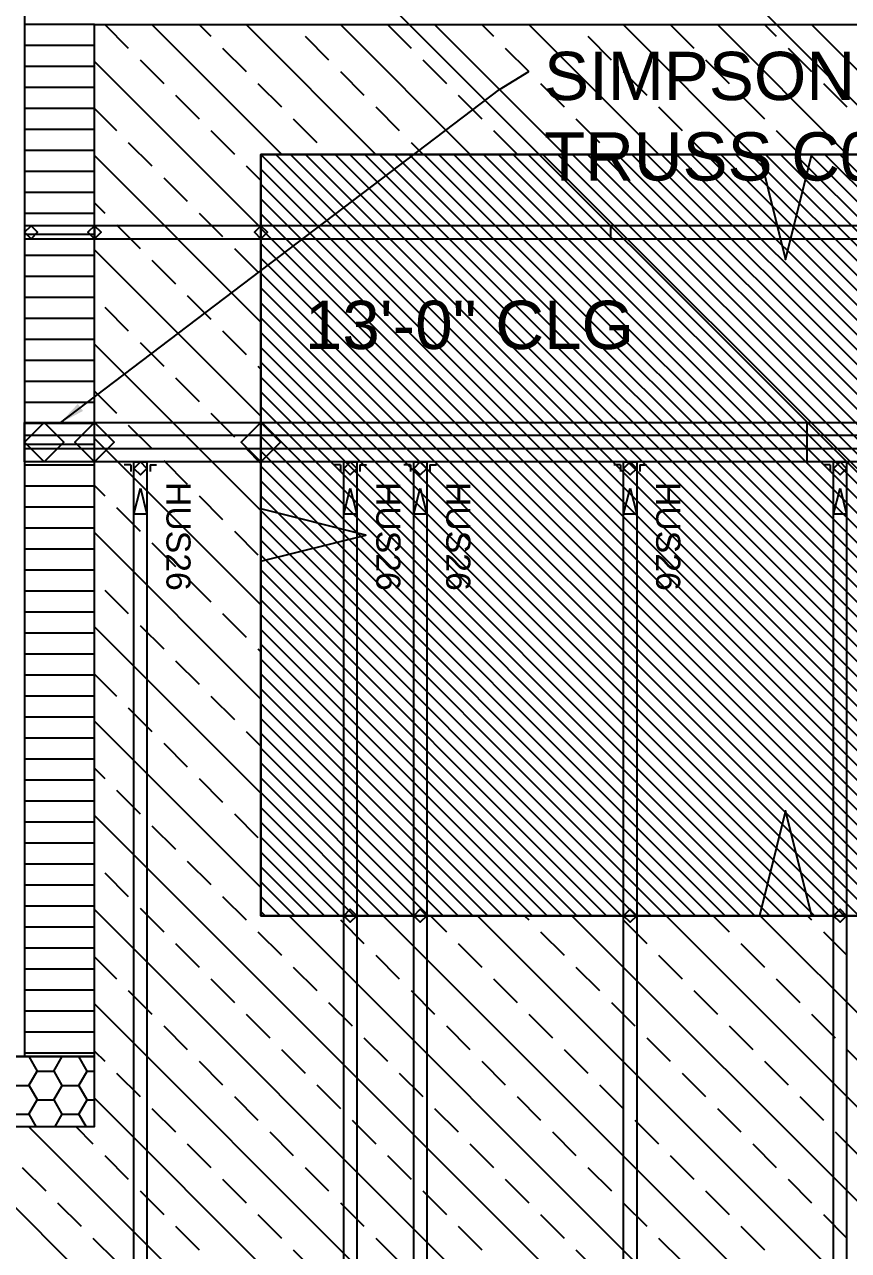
# Model space of a CAD drawing. Header units: inches. Extents: x -25328 to 8149, y -5530 to 4336.
# Drawn here: x 1562.1 to 1656.3, y 3042.9 to 3183.1 of the extents above; entities that cross this region are included whole.
import ezdxf

# ---------------------------------------------------------------- set-up
doc = ezdxf.new("R2010")
doc.units = ezdxf.units.IN
doc.header["$LTSCALE"] = 16
doc.header["$MEASUREMENT"] = 0
doc.layers.get('0').update_dxf_attribs({"linetype": 'CONTINUOUS'})
for name, color, linetype in [('1st_Floor_Labels_Connector', 7, 'CONTINUOUS'), ('1st_Floor_Objects_Connectors', 7, 'CONTINUOUS'), ('1st_Floor_Objects_Non-Associativ', 7, 'CONTINUOUS'), ('1st_Floor_Objects_Planes', 7, 'CONTINUOUS'), ('1st_Floor_Objects_Roof_Framing', 40, 'CONTINUOUS'), ('1st_Floor_Objects_Roof_Truss', 40, 'CONTINUOUS'), ('1st_Floor_Objects_Walls', 7, 'CONTINUOUS'), ('DIM', 5, 'CONTINUOUS')]:
    doc.layers.add(name, color=color, linetype=linetype)
doc.styles.add('ARIAL', font='arial.ttf', dxfattribs={"height": 13.333333})
doc.styles.add('PAYTAS RM', font='romans.shx', dxfattribs={"width": 0.7, "height": 4.5})
doc.dimstyles.new('DIM- PAYTAS', dxfattribs={"dimscale": 48, "dimtxt": 0.1, "dimasz": 0.0625, "dimexe": 0.125, "dimexo": 0.125, "dimgap": 0.125, "dimtad": 1, "dimdec": 1, "dimzin": 3, "dimdsep": 46, "dimlunit": 4, "dimtxsty": 'PAYTAS RM', "dimblk": 'ARCHTICK', "dimcen": 0.09, "dimdle": 0.125, "dimclrd": 5, "dimclre": 5, "dimclrt": 11, "dimadec": 0, "dimazin": 0, "dimtfac": 1, "dimtdec": 1, "dimtofl": 0, "dimtmove": 2, "dimatfit": 3, "dimfxl": 0, "dimfrac": 2, "dimtolj": 1, "dimtzin": 3, "dimarcsym": 0})

# ---------------------------------------------------------------- blocks, each defined once
blk = doc.blocks.new('_ArchTick')
at = {"color": 0, "linetype": 'ByBlock', "const_width": 0.15}
blk.add_lwpolyline([(-0.5, -0.5), (0.5, 0.5)], dxfattribs=at)

msp = doc.modelspace()

# ---------------------------------------------------------------- linework, layer by layer
at = {"layer": '1st_Floor_Objects_Connectors', "color": 7}
for p, q in [((1574.19627848, 3132.72597247), (1573.44630137, 3132.72597247)), ((1574.19627848, 3132.72597247), (1574.19627848, 3131.97597247)), ((1576.41627208, 3132.72597247), (1576.41627208, 3131.97597247)), ((1576.41627208, 3132.72597247), (1577.16627208, 3132.72597247)), ((1598.19623271, 3132.72597247), (1597.44623271, 3132.72597247)), ((1598.19623271, 3132.72597247), (1598.19623271, 3131.97597247)), ((1600.41624919, 3132.72597247), (1600.41624919, 3131.97597247)), ((1600.41624919, 3132.72597247), (1601.16624919, 3132.72597247)), ((1606.19627086, 3132.72597247), (1605.44627086, 3132.72597247)), ((1606.19627086, 3132.72597247), (1606.19627086, 3131.97597247)), ((1608.41628733, 3132.72597247), (1608.41628733, 3131.97597247)), ((1608.41628733, 3132.72597247), (1609.16628733, 3132.72597247)), ((1630.19627086, 3132.72597247), (1629.44627086, 3132.72597247)), ((1630.19627086, 3132.72597247), (1630.19627086, 3131.97597247)), ((1632.41628733, 3132.72597247), (1632.41628733, 3131.97597247)), ((1632.41628733, 3132.72597247), (1633.16628733, 3132.72597247)), ((1654.19627086, 3132.72597247), (1653.44627086, 3132.72597247)), ((1654.19627086, 3132.72597247), (1654.19627086, 3131.97597247))]:
    msp.add_line(p, q, dxfattribs=at)
at = {"layer": '1st_Floor_Objects_Non-Associativ', "color": 7}
for p, q in [((1571.23360911, 3183.08620196), (1573.92768565, 3180.39207965)), ((1576.62263194, 3183.08546954), (1591.47106639, 3168.23698931)), ((1582.01053325, 3183.08546954), (1583.35688487, 3181.73909503)), ((1587.39882365, 3183.08546954), (1602.24732676, 3168.23698931)), ((1592.78612986, 3183.08620196), (1592.78679362, 3183.08556109)), ((1598.17510691, 3183.08556109), (1613.02367869, 3168.23698931)), ((1603.56234446, 3183.08611041), (1606.256421, 3180.39198809)), ((1608.95127574, 3183.08565264), (1623.79993907, 3168.23698931)), ((1614.33915416, 3183.08565264), (1615.68573466, 3181.73909503)), ((1619.72758189, 3183.0857442), (1634.57633677, 3168.23698931)), ((1625.11497966, 3183.08611041), (1625.11532298, 3183.0857442)), ((1630.50375071, 3183.08583575), (1645.35255137, 3168.23698931)), ((1635.8913087, 3183.08620196), (1638.58538523, 3180.39207965)), ((1641.28005687, 3183.08583575), (1656.12892619, 3168.23698931)), ((1646.66782084, 3183.0859273), (1648.01463023, 3181.73909503)), ((1652.05622569, 3183.0859273), (1666.90520945, 3168.23698931)), ((1594.13316813, 3181.73918658), (1596.82724467, 3179.04506426)), ((1626.46201793, 3181.73909503), (1629.15609446, 3179.04497271)), ((1584.70392314, 3180.39207965), (1587.39799968, 3177.69795733)), ((1617.03277293, 3180.39207965), (1619.72684947, 3177.69795733)), ((1649.3616685, 3180.39207965), (1652.05574504, 3177.69795733)), ((1570.05775157, 3178.8739522), (1589.0860261, 3159.84563189)), ((1575.27472392, 3179.04506426), (1577.96880046, 3176.35094195)), ((1598.17428294, 3177.69804888), (1600.86835948, 3175.00392657)), ((1607.60345927, 3179.04497271), (1610.29753581, 3176.3508504)), ((1630.50313273, 3177.69795733), (1633.19720927, 3175.00383502)), ((1639.9324235, 3179.04506426), (1642.62650004, 3176.35094195)), ((1588.74503794, 3176.35094195), (1591.43911448, 3173.65681964)), ((1621.07388774, 3176.35094195), (1623.76796428, 3173.65681964)), ((1653.40278331, 3176.35094195), (1656.09685984, 3173.65681964)), ((1579.31583873, 3175.00392657), (1582.00991526, 3172.30980425)), ((1611.64457408, 3175.00383502), (1614.33865062, 3172.3097127)), ((1643.97353831, 3175.00392657), (1646.66761485, 3172.30980425)), ((1570.05775157, 3173.48570757), (1572.58069316, 3170.96269732)), ((1602.21539775, 3173.65691119), (1604.90947429, 3170.96278887)), ((1634.54424754, 3173.65681964), (1637.23832408, 3170.96269732)), ((1592.78615275, 3172.30980425), (1595.48022929, 3169.61568194)), ((1625.11500254, 3172.30980425), (1627.80907908, 3169.61568194)), ((1583.35695353, 3170.96278887), (1586.05103007, 3168.26866656)), ((1615.68568888, 3170.96269732), (1618.37976542, 3168.26857501)), ((1648.01465312, 3170.96278887), (1650.70872966, 3168.26866656)), ((1573.92773143, 3169.61568194), (1576.62180796, 3166.92155963)), ((1606.25651255, 3169.61577349), (1607.63527385, 3168.23698931)), ((1638.58536235, 3169.61568194), (1639.96403209, 3168.23698931)), ((1570.05775157, 3168.0977376), (1589.0860261, 3149.06941729)), ((1589.08540812, 3168.23698931), (1589.0860261, 3168.23634844)), ((1589.0860261, 3168.23634844), (1676.12802592, 3081.19432574)), ((1590.78242961, 3168.23698931), (1677.82504741, 3081.19432574)), ((1592.47947398, 3168.23698931), (1679.52209178, 3081.19432574)), ((1594.17649546, 3168.23698931), (1681.21911326, 3081.19432574)), ((1595.87363139, 3168.23698931), (1682.91624919, 3081.19432574)), ((1596.82726756, 3168.26866656), (1596.85894481, 3168.23698931)), ((1597.57065287, 3168.23698931), (1684.61327067, 3081.19432574)), ((1599.26769725, 3168.23698931), (1686.31031504, 3081.19432574)), ((1600.96471873, 3168.23698931), (1688.00733653, 3081.19432574)), ((1602.6617631, 3168.23698931), (1689.7043809, 3081.19432574)), ((1604.35878459, 3168.23698931), (1691.40140239, 3081.19432574)), ((1606.05582896, 3168.23698931), (1693.09844676, 3081.19432574)), ((1607.75287333, 3168.23698931), (1694.79549113, 3081.19432574)), ((1609.44989482, 3168.23698931), (1696.49251262, 3081.19432574)), ((1611.14700785, 3168.23698931), (1698.18962565, 3081.19432574)), ((1612.84405223, 3168.23698931), (1699.88667002, 3081.19432574)), ((1614.54107371, 3168.23698931), (1701.58369151, 3081.19432574)), ((1616.23811808, 3168.23698931), (1703.28073588, 3081.19432574)), ((1617.93513957, 3168.23698931), (1704.97775737, 3081.19432574)), ((1619.63218394, 3168.23698931), (1706.67480174, 3081.19432574)), ((1621.32920543, 3168.23698931), (1708.37182322, 3081.19432574)), ((1623.02634135, 3168.23698931), (1709.08964244, 3082.17366534)), ((1624.72336284, 3168.23698931), (1709.08964244, 3083.87068682)), ((1626.42040721, 3168.23698931), (1709.08964244, 3085.56770831)), ((1628.11742869, 3168.23698931), (1709.08964244, 3087.26472979)), ((1629.15611735, 3168.26866656), (1629.1877946, 3168.23698931)), ((1629.81447306, 3168.23698931), (1709.08964244, 3088.96175128)), ((1631.51149455, 3168.23698931), (1709.08964244, 3090.65877276)), ((1633.20853892, 3168.23698931), (1709.08964244, 3092.3558858)), ((1634.90556041, 3168.23698931), (1709.08964244, 3094.05290728)), ((1636.60269633, 3168.23698931), (1709.08964244, 3095.75002032)), ((1638.29969493, 3168.23698931), (1709.08964244, 3097.4470418)), ((1639.99676219, 3168.23698931), (1709.08964244, 3099.14406329)), ((1641.69378367, 3168.23698931), (1709.08964244, 3100.84108477)), ((1643.39080516, 3168.23698931), (1709.08964244, 3102.53810626)), ((1645.08782664, 3168.23698931), (1709.08964244, 3104.23512774)), ((1646.7848939, 3168.23698931), (1709.08964244, 3105.93224078)), ((1648.48191539, 3168.23698931), (1709.08964244, 3107.62926226)), ((1650.17902842, 3168.23698931), (1709.08964244, 3109.3263753)), ((1651.87604991, 3168.23698931), (1709.08964244, 3111.02339678)), ((1653.57311717, 3168.23698931), (1709.08964244, 3112.72041827)), ((1655.27013865, 3168.23698931), (1709.08964244, 3114.41743975)), ((1587.39806834, 3166.92165118), (1589.0860261, 3165.23369341)), ((1589.0860261, 3166.53932696), (1674.43098155, 3081.19432574)), ((1577.96884623, 3165.57454424), (1580.66292277, 3162.88042193)), ((1589.0860261, 3164.84230548), (1672.73396006, 3081.19432574)), ((1570.05775157, 3162.70940142), (1571.23376933, 3161.53340655)), ((1589.0860261, 3163.14528399), (1671.03691569, 3081.19432574)), ((1582.00996104, 3161.53340655), (1584.70403758, 3158.83928424)), ((1589.0860261, 3161.44826251), (1669.3399171, 3081.19432574)), ((1572.5808076, 3160.18639117), (1575.27488414, 3157.49226885)), ((1589.0860261, 3159.75105792), (1667.64275828, 3081.19432574)), ((1589.0860261, 3158.05403643), (1665.9457368, 3081.19432574)), ((1570.05775157, 3157.3213399), (1589.0860261, 3138.29311114)), ((1586.05107585, 3157.49226885), (1588.74515239, 3154.79814654)), ((1576.62192241, 3156.14525347), (1579.31599894, 3153.45113116)), ((1589.0860261, 3156.35701495), (1664.24869242, 3081.19432574)), ((1589.0860261, 3154.65999346), (1662.55167094, 3081.19432574)), ((1589.0860261, 3152.96297198), (1660.85462657, 3081.19432574)), ((1580.66303721, 3152.10411578), (1583.35711375, 3149.40999346)), ((1589.0860261, 3151.26595049), (1659.15760508, 3081.19432574)), ((1571.23374644, 3150.75700884), (1573.92782298, 3148.06288653)), ((1589.0860261, 3149.56892901), (1657.4605836, 3081.19432574)), ((1584.70415202, 3148.06297808), (1587.39822856, 3145.36885577)), ((1589.0860261, 3147.87190753), (1655.76356211, 3081.19432574)), ((1570.05775157, 3146.5451253), (1589.0860261, 3127.51680499)), ((1575.27486125, 3146.71587115), (1577.96893779, 3144.02174883)), ((1589.0860261, 3146.17470294), (1654.0664033, 3081.19432574)), ((1588.74526683, 3144.02184039), (1589.0860261, 3143.68108111)), ((1589.0860261, 3144.47768145), (1652.36938182, 3081.19432574)), ((1579.31597606, 3142.67473345), (1582.01005259, 3139.98061114)), ((1589.0860261, 3142.78065997), (1650.67236033, 3081.19432574)), ((1570.05775157, 3141.15688067), (1572.58092204, 3138.63368731)), ((1589.0860261, 3141.08363848), (1648.97533885, 3081.19432574)), ((1583.35709086, 3138.63359576), (1586.0511674, 3135.93947344)), ((1589.0860261, 3139.386617), (1647.27827159, 3081.19432574)), ((1573.92796031, 3137.28667193), (1576.62203685, 3134.59254962)), ((1589.0860261, 3137.68959551), (1645.5812501, 3081.19432574)), ((1570.05775157, 3135.76872759), (1589.0860261, 3116.74049883)), ((1589.0860261, 3135.99257403), (1643.88422862, 3081.19432574)), ((1587.39820567, 3134.59245806), (1589.0860261, 3132.90459185)), ((1589.0860261, 3134.29555255), (1642.18720713, 3081.19432574)), ((1577.96907512, 3133.24553424), (1580.66315165, 3130.55141192)), ((1589.0860261, 3132.59834796), (1640.49004832, 3081.19432574)), ((1570.05775157, 3130.38048297), (1571.23390666, 3129.20430499)), ((1589.0860261, 3130.90132647), (1638.79302684, 3081.19432574)), ((1582.01018992, 3129.20439654), (1584.70426646, 3126.51027423)), ((1589.0860261, 3129.20430499), (1637.09600535, 3081.19432574)), ((1572.58094493, 3127.85728961), (1575.27502147, 3125.16316729)), ((1589.0860261, 3127.5072835), (1635.39898387, 3081.19432574)), ((1589.0860261, 3125.81026202), (1633.7019395, 3081.19432574)), ((1570.05777446, 3124.99242144), (1589.0860261, 3105.96419268)), ((1586.05130473, 3125.16325884), (1588.74538127, 3122.46913653)), ((1576.62205973, 3123.81615191), (1579.31613627, 3121.1220296)), ((1589.0860261, 3124.11324053), (1632.00491801, 3081.19432574)), ((1589.0860261, 3122.41621905), (1630.30787364, 3081.19432574)), ((1589.0860261, 3120.71919757), (1628.61085215, 3081.19432574)), ((1580.66317454, 3119.77501422), (1583.35725108, 3117.0808919)), ((1589.0860261, 3119.02199298), (1626.91371623, 3081.19432574)), ((1571.23397532, 3118.42799883), (1573.92805186, 3115.73387652)), ((1589.0860261, 3117.32497149), (1625.21669474, 3081.19432574)), ((1584.70428935, 3115.73387652), (1587.39836589, 3113.03975421)), ((1589.0860261, 3115.62795001), (1623.51965037, 3081.19432574)), ((1570.05775157, 3114.21611529), (1589.0860261, 3095.18788653)), ((1575.27509013, 3114.38686114), (1577.96916667, 3111.69273882)), ((1589.0860261, 3113.93092852), (1621.82262889, 3081.19432574)), ((1589.0860261, 3112.23390704), (1620.12558451, 3081.19432574)), ((1588.74540416, 3111.69273882), (1589.0860261, 3111.3520711)), ((1589.0860261, 3110.53688555), (1618.42856303, 3081.19432574)), ((1579.31620494, 3110.34572344), (1582.01028148, 3107.65160113)), ((1570.05777446, 3108.82787066), (1572.58105937, 3106.3044942)), ((1589.0860261, 3108.83986407), (1616.73151866, 3081.19432574)), ((1583.35731974, 3106.30458575), (1586.05139628, 3103.61046343)), ((1589.0860261, 3107.14284258), (1615.03449717, 3081.19432574)), ((1573.92809764, 3104.95747882), (1576.62217418, 3102.2633565)), ((1589.0860261, 3105.44563799), (1613.33736125, 3081.19432574)), ((1570.05777446, 3103.43990069), (1589.0860261, 3084.41158038)), ((1589.0860261, 3103.74861651), (1611.64033976, 3081.19432574)), ((1587.39843455, 3102.26344805), (1589.0860261, 3100.5758565)), ((1589.0860261, 3102.05159503), (1609.94329539, 3081.19432574)), ((1577.96921244, 3100.91634112), (1580.66328898, 3098.22221881)), ((1589.0860261, 3100.35457354), (1608.24627391, 3081.19432574)), ((1570.05777446, 3098.05156451), (1571.23413554, 3096.87520342)), ((1589.0860261, 3098.65755206), (1606.54922953, 3081.19432574)), ((1582.01032725, 3096.87520342), (1584.70440379, 3094.18108111)), ((1589.0860261, 3096.96053057), (1604.85220805, 3081.19432574)), ((1572.58117381, 3095.52818804), (1575.27525035, 3092.83406573)), ((1589.0860261, 3095.26350909), (1603.15516368, 3081.19432574)), ((1589.0860261, 3093.5664876), (1601.45814219, 3081.19432574)), ((1570.05775157, 3092.66350299), (1627.12843028, 3035.59282427)), ((1586.05144206, 3092.83406573), (1588.7455186, 3090.13994341)), ((1576.62228862, 3091.48705035), (1579.31636515, 3088.79292803)), ((1589.0860261, 3091.86928301), (1599.76100627, 3081.19432574)), ((1589.0860261, 3090.17226153), (1598.06398478, 3081.19432574)), ((1589.0860261, 3088.47524005), (1596.36694041, 3081.19432574)), ((1580.66340342, 3087.44591265), (1583.35747996, 3084.75179034)), ((1589.0860261, 3086.77821856), (1594.66991893, 3081.19432574)), ((1571.23411265, 3086.09880572), (1573.92818919, 3083.40468341)), ((1589.0860261, 3085.08119708), (1592.97287455, 3081.19432574)), ((1584.70451823, 3083.40477496), (1587.39859477, 3080.71065264)), ((1589.0860261, 3083.38417559), (1591.27585307, 3081.19432574)), ((1570.05775157, 3081.88719683), (1616.3521699, 3035.59282427)), ((1575.27522746, 3082.05766802), (1577.969304, 3079.36354571)), ((1589.0860261, 3081.68715411), (1589.57883159, 3081.19432574)), ((1592.30330363, 3081.19432574), (1637.9048051, 3035.59282427)), ((1603.0795869, 3081.19432574), (1648.68108836, 3035.59282427)), ((1608.46741954, 3081.19432574), (1610.29808513, 3079.36363726)), ((1613.85589305, 3081.19432574), (1659.45739451, 3035.59282427)), ((1619.24361125, 3081.19432574), (1619.72728434, 3080.71065264)), ((1624.6321992, 3081.19432574), (1670.23370066, 3035.59282427)), ((1635.40855113, 3081.19432574), (1681.01002971, 3035.59282427)), ((1640.79601756, 3081.19432574), (1642.6267747, 3079.36354571)), ((1646.1848115, 3081.19432574), (1722.0500764, 3005.32906085)), ((1651.57239238, 3081.19432574), (1652.05606547, 3080.71065264)), ((1598.17478648, 3080.71065264), (1600.86886302, 3078.01653033)), ((1630.50356761, 3080.7107442), (1633.19764415, 3078.01662188)), ((1588.74563304, 3079.36363726), (1591.43970958, 3076.66951495)), ((1621.07432261, 3079.36363726), (1623.76839915, 3076.66951495)), ((1653.40310374, 3079.36363726), (1656.09718028, 3076.66951495)), ((1579.31634227, 3078.01653033), (1582.0104188, 3075.32240801)), ((1611.64512339, 3078.01662188), (1614.33919993, 3075.32249957)), ((1643.97381297, 3078.01653033), (1646.66788951, 3075.32240801)), ((1570.05777446, 3076.49904376), (1572.58128825, 3073.97548419)), ((1602.21590129, 3076.66951495), (1604.90997783, 3073.97539263)), ((1634.54468242, 3076.6696065), (1637.23875895, 3073.97548419)), ((1583.35745707, 3073.97539263), (1586.05153361, 3071.28127032)), ((1592.78674784, 3075.32249957), (1595.48082438, 3072.62837725)), ((1615.6862382, 3073.97548419), (1618.38031474, 3071.28136187)), ((1625.11543742, 3075.32249957), (1627.80951396, 3072.62837725)), ((1648.01492778, 3073.97539263), (1650.70900431, 3071.28127032)), ((1573.92832652, 3072.62846881), (1576.62240306, 3069.93434649)), ((1606.25701609, 3072.62837725), (1608.95109263, 3069.93425494)), ((1638.58579722, 3072.62846881), (1641.27987376, 3069.93434649)), ((1596.82786265, 3071.28136187), (1599.52193919, 3068.58723956)), ((1629.15655223, 3071.28136187), (1631.85062877, 3068.58723956)), ((1570.05777446, 3071.11089068), (1605.57584086, 3035.59282427)), ((1587.39857188, 3069.93425494), (1590.09264842, 3067.24013262)), ((1619.72735301, 3069.93434649), (1622.42142955, 3067.24022418)), ((1652.05604258, 3069.93425494), (1654.75011912, 3067.24013262)), ((1577.96944133, 3068.58733111), (1580.66351786, 3065.8932088)), ((1610.2981309, 3068.58723956), (1612.99220744, 3065.89311724)), ((1642.62691203, 3068.58733111), (1645.32098857, 3065.8932088)), ((1600.86897746, 3067.24022418), (1603.563054, 3064.54610186)), ((1633.19766703, 3067.24022418), (1635.89174357, 3064.54610186)), ((1570.05777446, 3065.72264605), (1571.23427287, 3064.54610186)), ((1591.43968669, 3065.89311724), (1594.13376323, 3063.19899493)), ((1623.76846782, 3065.8932088), (1626.46254435, 3063.19908648)), ((1656.09715739, 3065.89311724), (1658.79123393, 3063.19899493)), ((1582.01055613, 3064.54619341), (1584.70463267, 3061.8520711)), ((1614.33924571, 3064.54610186), (1617.03332225, 3061.85197955)), ((1646.66802684, 3064.54619341), (1649.36210337, 3061.8520711)), ((1572.58131114, 3063.19908648), (1575.27538768, 3060.50496417)), ((1604.91009227, 3063.19908648), (1607.6041688, 3060.50496417)), ((1637.23878184, 3063.19908648), (1639.93285838, 3060.50496417)), ((1595.48080149, 3061.85197955), (1598.17487803, 3059.15785723)), ((1627.80958262, 3061.8520711), (1630.50365916, 3059.15794879)), ((1570.05779734, 3060.33458453), (1594.79958049, 3035.59282427)), ((1586.05167094, 3060.50505572), (1588.74574748, 3057.81093341)), ((1618.38036052, 3060.50496417), (1621.07443705, 3057.81084185)), ((1650.70914164, 3060.50505572), (1653.40321818, 3057.81093341)), ((1576.62242595, 3059.15794879), (1579.31650248, 3056.46382647)), ((1608.95120707, 3059.15794879), (1611.64528361, 3056.46382647)), ((1641.27989665, 3059.15794879), (1643.97397319, 3056.46382647)), ((1599.5219163, 3057.81084185), (1602.21599284, 3055.11671954)), ((1631.85069743, 3057.81093341), (1634.54477397, 3055.11681109)), ((1551.75384227, 3057.0859273), (1573.24694529, 3035.59282427)), ((1562.53012553, 3057.0859273), (1584.02322856, 3035.59282427)), ((1567.91820994, 3057.0859273), (1569.88730326, 3055.11681109)), ((1590.09278575, 3056.46391802), (1592.78686229, 3053.76979571)), ((1622.42147532, 3056.46382647), (1625.11555186, 3053.76970416)), ((1654.75025645, 3056.46391802), (1657.44433299, 3053.76979571)), ((1580.66354075, 3055.11681109), (1583.35761729, 3052.42268878)), ((1612.99232188, 3055.11681109), (1615.68639842, 3052.42268878)), ((1645.32101146, 3055.11681109), (1648.01508799, 3052.42268878)), ((1571.23434153, 3053.76979571), (1573.92841807, 3051.0756734)), ((1603.56303111, 3053.76970416), (1606.25710765, 3051.07558184)), ((1635.89181224, 3053.76979571), (1638.58588877, 3051.0756734)), ((1561.80511943, 3052.42268878), (1564.49919596, 3049.72856646)), ((1594.13390055, 3052.42278033), (1596.82797709, 3049.72865801)), ((1626.46259013, 3052.42268878), (1629.15666667, 3049.72856646)), ((1584.70465556, 3051.0756734), (1587.3987321, 3048.38155108)), ((1617.03343669, 3051.0756734), (1619.72751323, 3048.38155108)), ((1649.36212626, 3051.0756734), (1652.0562028, 3048.38155108)), ((1575.27545634, 3049.72865801), (1577.96953288, 3047.0345357)), ((1607.60414592, 3049.72856646), (1610.29822245, 3047.03444415)), ((1639.93292704, 3049.72865801), (1642.62700358, 3047.0345357)), ((1565.84623423, 3048.38155108), (1568.54031077, 3045.68742877)), ((1598.17501536, 3048.38164263), (1600.8690919, 3045.68752032)), ((1630.50370494, 3048.38155108), (1633.19778148, 3045.68742877)), ((1588.74577037, 3047.0345357), (1591.4398469, 3044.34041339)), ((1621.07455149, 3047.0345357), (1623.76862803, 3044.34041339)), ((1653.40324107, 3047.0345357), (1656.09731761, 3044.34041339)), ((1579.31657115, 3045.68752032), (1582.01064769, 3042.993398)), ((1611.64526072, 3045.68742877), (1614.33933726, 3042.99330645)), ((1643.97404185, 3045.68752032), (1646.66811839, 3042.993398)), ((1569.88734904, 3044.34041339), (1572.58142558, 3041.64629107)), ((1602.21613017, 3044.34050494), (1604.91020671, 3041.64638262)), ((1634.54481974, 3044.34041339), (1637.23889628, 3041.64629107)), ((1592.78688517, 3042.993398), (1595.48096171, 3040.29927569)), ((1625.1156663, 3042.993398), (1627.80974284, 3040.29927569))]:
    msp.add_line(p, q, dxfattribs=at)
msp.add_lwpolyline([(1360.05587474, 3057.0859273), (1570.05777446, 3057.0859273), (1570.05775157, 3183.08537799), (1726.05626384, 3183.08647662), (1726.05626384, 3158.58595782), (1709.08964244, 3158.58595782), (1709.08964244, 3168.23698931), (1589.0860261, 3168.23698931), (1589.0860261, 3081.19432574), (1709.08964244, 3081.19432574), (1709.08964244, 3158.58595782), (1726.05626384, 3158.58595782), (1726.05630961, 3069.19395953), (1722.0500764, 3069.19395953), (1722.0500764, 2779.18515521)], dxfattribs=at).dxf.unprotected_set("ltscale", 0)
msp.add_lwpolyline([(1709.08964244, 3081.19432574), (1589.0860261, 3081.19432574), (1589.0860261, 3168.23698931), (1709.08964244, 3168.23698931)], close=True, dxfattribs=at).dxf.unprotected_set("ltscale", 0)
at = {"layer": '1st_Floor_Objects_Planes', "color": 70}
for p, q in [((1528.05532542, 3303.08629351), (1715.05579081, 3116.08580523)), ((1715.05579081, 3116.08571368), (1528.05546275, 3303.08601885)), ((1715.05579081, 3074.08562213), (1528.05532542, 3261.08611041)), ((1528.0553712, 3261.08611041), (1715.05579081, 3074.08580523))]:
    msp.add_line(p, q, dxfattribs=at)
at = {"layer": '1st_Floor_Objects_Planes', "color": 7}
for p, q in [((1562.05773631, 3191.08635455), (1562.05782786, 3065.08589678)), ((1589.0860261, 3081.19432574), (1589.0860261, 3168.23698931)), ((1589.0860261, 3168.23698931), (1709.08964244, 3168.23698931)), ((1646.08783427, 3168.23698931), (1649.08783427, 3156.23698931)), ((1652.08783427, 3168.23698931), (1646.08783427, 3168.23698931)), ((1649.08783427, 3156.23698931), (1652.08783427, 3168.23698931)), ((1601.0860261, 3124.71565753), (1589.0860261, 3127.71565753)), ((1589.0860261, 3127.71565753), (1589.0860261, 3121.71565753)), ((1589.0860261, 3121.71565753), (1601.0860261, 3124.71565753)), ((1649.08783427, 3093.19432574), (1646.08783427, 3081.19432574)), ((1652.08783427, 3081.19432574), (1649.08783427, 3093.19432574)), ((1709.08964244, 3081.19432574), (1589.0860261, 3081.19432574)), ((1646.08783427, 3081.19432574), (1652.08783427, 3081.19432574)), ((1562.05782786, 3065.08589678), (1324.05582896, 3065.08589678))]:
    msp.add_line(p, q, dxfattribs=at)
at = {"layer": '1st_Floor_Objects_Planes', "color": 210}
for p, q in [((1570.05782023, 3057.0859273), (1570.05775157, 3183.08638507)), ((1709.08964244, 3168.23698931), (1589.08600322, 3168.23698931)), ((1589.08600322, 3168.23698931), (1589.08600322, 3081.19432574)), ((1589.08600322, 3081.19432574), (1709.08964244, 3081.19432574)), ((1296.55604258, 3057.0859273), (1570.05782023, 3057.0859273))]:
    msp.add_line(p, q, dxfattribs=at)
at = {"layer": '1st_Floor_Objects_Planes', "color": 7}
for points in [[(1646.08783427, 3168.23698931), (1649.08783427, 3156.23698931), (1652.08783427, 3168.23698931)], [(1589.0860261, 3121.71565753), (1601.0860261, 3124.71565753), (1589.0860261, 3127.71565753)], [(1652.08783427, 3081.19432574), (1649.08783427, 3093.19432574), (1646.08783427, 3081.19432574)]]:
    msp.add_lwpolyline(points, close=True, dxfattribs=at).dxf.unprotected_set("ltscale", 0)
at = {"layer": '1st_Floor_Objects_Roof_Framing', "color": 40}
for points in [[(1562.0577592, 3159.33595782), (1562.8077592, 3160.08595782), (1563.5577592, 3159.33595782), (1562.8077592, 3158.58595782)], [(1570.05777446, 3160.08595782), (1569.30777446, 3159.33595782), (1570.05777446, 3158.58595782), (1570.80777446, 3159.33595782)], [(1589.08600322, 3160.08595782), (1588.33600322, 3159.33595782), (1589.08600322, 3158.58595782), (1589.83600322, 3159.33595782)], [(1562.0577592, 3135.33595782), (1564.3077592, 3137.58595782), (1566.5577592, 3135.33595782), (1564.3077592, 3133.08595782)], [(1570.05777446, 3137.58595782), (1567.80777446, 3135.33595782), (1570.05777446, 3133.08595782), (1572.30777446, 3135.33595782)], [(1589.08600322, 3137.58595782), (1586.83600322, 3135.33595782), (1589.08600322, 3133.08595782), (1591.33600322, 3135.33595782)], [(1575.30628672, 3133.08595782), (1574.55628672, 3132.33595782), (1575.30628672, 3131.58595782), (1576.05628672, 3132.33595782)], [(1599.30621806, 3133.08595782), (1598.55621806, 3132.33595782), (1599.30621806, 3131.58595782), (1600.05621806, 3132.33595782)], [(1607.30625621, 3133.08595782), (1606.55625621, 3132.33595782), (1607.30625621, 3131.58595782), (1608.05625621, 3132.33595782)], [(1631.30625621, 3133.08595782), (1630.55625621, 3132.33595782), (1631.30625621, 3131.58595782), (1632.05625621, 3132.33595782)], [(1655.30630198, 3133.08595782), (1654.55630198, 3132.33595782), (1655.30630198, 3131.58595782), (1656.05630198, 3132.33595782)], [(1575.30626384, 3130.08595782), (1576.05626384, 3127.08595782), (1574.55626384, 3127.08595782)], [(1599.30624095, 3130.08595782), (1600.05621806, 3127.08595782), (1598.55621806, 3127.08595782)], [(1607.30627909, 3130.08595782), (1608.05625621, 3127.08595782), (1606.55625621, 3127.08595782)], [(1631.30627909, 3130.08595782), (1632.05625621, 3127.08595782), (1630.55625621, 3127.08595782)], [(1655.30630198, 3130.08595782), (1656.05630198, 3127.08595782), (1654.55630198, 3127.08595782)], [(1598.55621806, 3081.19432574), (1599.30621806, 3081.94432574), (1600.05621806, 3081.19432574), (1599.30621806, 3080.44432574)], [(1606.55625621, 3081.19432574), (1607.30625621, 3081.94432574), (1608.05625621, 3081.19432574), (1607.30625621, 3080.44432574)], [(1630.55625621, 3081.19432574), (1631.30625621, 3081.94432574), (1632.05625621, 3081.19432574), (1631.30625621, 3080.44432574)], [(1654.55630198, 3081.19432574), (1655.30630198, 3081.94432574), (1656.05630198, 3081.19432574), (1655.30630198, 3080.44432574)]]:
    msp.add_lwpolyline(points, close=True, dxfattribs=at).dxf.unprotected_set("ltscale", 0)
at = {"layer": '1st_Floor_Objects_Roof_Truss', "color": 40}
for p, q in [((1570.05777446, 3160.08595782), (1570.05777446, 3158.58595782)), ((1570.05777446, 3160.08595782), (1570.05777446, 3158.58595782)), ((1570.05777446, 3160.08595782), (1570.05777446, 3158.58595782)), ((1570.05777446, 3160.08595782), (1570.05777446, 3158.58595782)), ((1589.08600322, 3160.08595782), (1589.08600322, 3158.58595782)), ((1589.08600322, 3160.08595782), (1589.08600322, 3158.58595782)), ((1589.08600322, 3160.08595782), (1589.08600322, 3158.58595782)), ((1589.08600322, 3160.08595782), (1589.08600322, 3158.58595782)), ((1629.05552378, 3160.08595782), (1629.05552378, 3158.58595782)), ((1629.05552378, 3160.08595782), (1629.05552378, 3158.58595782)), ((1570.05777446, 3133.08595782), (1570.05777446, 3137.58595782)), ((1570.05777446, 3133.08595782), (1570.05777446, 3137.58595782)), ((1570.05777446, 3133.08595782), (1570.05777446, 3137.58595782)), ((1570.05777446, 3133.08595782), (1570.05777446, 3137.58595782)), ((1589.08600322, 3133.08595782), (1589.08600322, 3137.58595782)), ((1589.08600322, 3133.08595782), (1589.08600322, 3137.58595782)), ((1589.08600322, 3133.08595782), (1589.08600322, 3137.58595782)), ((1589.08600322, 3133.08595782), (1589.08600322, 3137.58595782)), ((1651.55552378, 3133.08595782), (1651.55552378, 3137.58595782)), ((1651.55552378, 3133.08595782), (1651.55552378, 3137.58595782)), ((1902.05628768, 3136.08595782), (1562.0577592, 3136.08595782)), ((1902.05628768, 3134.58595782), (1562.0577592, 3134.58595782)), ((1600.05624095, 3081.19432574), (1598.55624095, 3081.19432574)), ((1600.05624095, 3081.19432574), (1598.55624095, 3081.19432574)), ((1600.05624095, 3081.19432574), (1598.55624095, 3081.19432574)), ((1600.05624095, 3081.19432574), (1598.55624095, 3081.19432574)), ((1608.05627909, 3081.19432574), (1606.55627909, 3081.19432574)), ((1608.05627909, 3081.19432574), (1606.55627909, 3081.19432574)), ((1608.05627909, 3081.19432574), (1606.55627909, 3081.19432574)), ((1608.05627909, 3081.19432574), (1606.55627909, 3081.19432574)), ((1632.05627909, 3081.19432574), (1630.55627909, 3081.19432574)), ((1632.05627909, 3081.19432574), (1630.55627909, 3081.19432574)), ((1632.05627909, 3081.19432574), (1630.55627909, 3081.19432574)), ((1632.05627909, 3081.19432574), (1630.55627909, 3081.19432574)), ((1656.05630198, 3081.19432574), (1654.55627909, 3081.19432574)), ((1656.05630198, 3081.19432574), (1654.55627909, 3081.19432574)), ((1656.05630198, 3081.19432574), (1654.55627909, 3081.19432574)), ((1656.05630198, 3081.19432574), (1654.55627909, 3081.19432574))]:
    msp.add_line(p, q, dxfattribs=at)
for points in [[(1902.05628482, 3160.08595782), (1562.0577592, 3160.08595782), (1562.0577592, 3159.33595782), (1562.0577592, 3158.58595782), (1902.05628482, 3158.58595782), (1902.05628482, 3159.33595782)], [(1902.05628768, 3133.08595782), (1562.0577592, 3133.08595782), (1562.0577592, 3135.33595782), (1562.0577592, 3137.58595782), (1902.05628768, 3137.58595782), (1902.05628768, 3135.33595782)], [(1576.05626384, 3133.08595782), (1576.05626384, 2550.08615618), (1575.30626384, 2550.08615618), (1574.55626384, 2550.08615618), (1574.55626384, 3133.08595782), (1575.30626384, 3133.08595782)], [(1600.05624095, 3133.08595782), (1600.05624095, 2624.0864461), (1599.30624095, 2624.0864461), (1598.55624095, 2624.0864461), (1598.55624095, 3133.08595782), (1599.30624095, 3133.08595782)], [(1608.05627909, 3133.08595782), (1608.05632487, 2624.0864461), (1607.30632487, 2624.0864461), (1606.55632487, 2624.0864461), (1606.55627909, 3133.08595782), (1607.30627909, 3133.08595782)], [(1632.05627909, 3133.08595782), (1632.05632487, 2624.0864461), (1631.30632487, 2624.0864461), (1630.55632487, 2624.0864461), (1630.55627909, 3133.08595782), (1631.30627909, 3133.08595782)], [(1656.05630198, 3133.08595782), (1656.05634776, 2624.0864461), (1655.30634776, 2624.0864461), (1654.55634776, 2624.0864461), (1654.55630198, 3133.08595782), (1655.30630198, 3133.08595782)]]:
    msp.add_lwpolyline(points, close=True, dxfattribs=at).dxf.unprotected_set("ltscale", 0)
at = {"layer": '1st_Floor_Objects_Walls', "color": 7}
for p, q in [((1570.05775157, 3183.08537799), (1562.0577592, 3183.08537799)), ((1570.05775157, 3180.68541461), (1562.0577592, 3180.68541461)), ((1570.05775157, 3178.28545123), (1562.0577592, 3178.28545123)), ((1570.05775157, 3175.88548785), (1562.0577592, 3175.88548785)), ((1570.05775157, 3173.48552447), (1562.0577592, 3173.48552447)), ((1570.05775157, 3171.08556109), (1562.0577592, 3171.08556109)), ((1570.05775157, 3168.68559771), (1562.0577592, 3168.68559771)), ((1570.05775157, 3166.28563433), (1562.0577592, 3166.28563433)), ((1570.05775157, 3163.88567095), (1562.0577592, 3163.88567095)), ((1570.05777446, 3161.48570757), (1562.05778209, 3161.48570757)), ((1570.05777446, 3159.0857442), (1562.05778209, 3159.0857442)), ((1570.05777446, 3156.68578082), (1562.05778209, 3156.68578082)), ((1570.05777446, 3154.28581744), (1562.05778209, 3154.28581744)), ((1570.05777446, 3151.88585406), (1562.05778209, 3151.88585406)), ((1570.05777446, 3149.48589068), (1562.05778209, 3149.48589068)), ((1570.05777446, 3147.0859273), (1562.05778209, 3147.0859273)), ((1570.05777446, 3144.68596392), (1562.05778209, 3144.68596392)), ((1570.05777446, 3142.28600054), (1562.05778209, 3142.28600054)), ((1570.05777446, 3139.88603716), (1562.05778209, 3139.88603716)), ((1570.05777446, 3137.48607379), (1562.05778209, 3137.48607379)), ((1570.05777446, 3135.08611041), (1562.05778209, 3135.08611041)), ((1570.05777446, 3132.68614703), (1562.05778209, 3132.68614703)), ((1570.05777446, 3130.28618365), (1562.05778209, 3130.28618365)), ((1570.05777446, 3127.88622027), (1562.05778209, 3127.88622027)), ((1570.05777446, 3125.48625689), (1562.05778209, 3125.48625689)), ((1570.05779734, 3123.08629351), (1562.05780497, 3123.08629351)), ((1570.05779734, 3120.68633013), (1562.05780497, 3120.68633013)), ((1570.05779734, 3118.28636675), (1562.05780497, 3118.28636675)), ((1570.05779734, 3115.88640338), (1562.05780497, 3115.88640338)), ((1570.05779734, 3113.48644), (1562.05780497, 3113.48644)), ((1570.05779734, 3111.08647662), (1562.05780497, 3111.08647662)), ((1570.05779734, 3108.68651324), (1562.05780497, 3108.68651324)), ((1570.05779734, 3106.28654986), (1562.05780497, 3106.28654986)), ((1570.05779734, 3103.88658648), (1562.05780497, 3103.88658648)), ((1570.05779734, 3101.4866231), (1562.05780497, 3101.4866231)), ((1570.05779734, 3099.08665972), (1562.05780497, 3099.08665972)), ((1570.05779734, 3096.68669634), (1562.05780497, 3096.68669634)), ((1570.05779734, 3094.28673297), (1562.05780497, 3094.28673297)), ((1570.05779734, 3091.88676959), (1562.05780497, 3091.88676959)), ((1570.05779734, 3089.48680621), (1562.05780497, 3089.48680621)), ((1570.05779734, 3087.08684283), (1562.05780497, 3087.08684283)), ((1570.05779734, 3084.68687945), (1562.05782786, 3084.68687945)), ((1570.05782023, 3082.28691607), (1562.05782786, 3082.28691607)), ((1570.05782023, 3079.88695269), (1562.05782786, 3079.88695269)), ((1570.05782023, 3077.48698931), (1562.05782786, 3077.48698931)), ((1570.05782023, 3075.08702593), (1562.05782786, 3075.08702593)), ((1570.05782023, 3072.68706256), (1562.05782786, 3072.68706256)), ((1570.05782023, 3070.28709918), (1562.05782786, 3070.28709918)), ((1570.05782023, 3067.8871358), (1562.05782786, 3067.8871358)), ((1560.66258708, 3065.08589678), (1562.56759349, 3065.08589678)), ((1570.05782023, 3065.48717242), (1562.05782786, 3065.48717242)), ((1562.56779948, 3065.08534747), (1562.56811992, 3065.08589678)), ((1563.52409068, 3063.43584185), (1562.57159892, 3065.08562213)), ((1565.42529765, 3063.43556719), (1566.37778941, 3065.08534747)), ((1566.37758342, 3065.08589678), (1568.28258982, 3065.08589678)), ((1566.38156596, 3065.08562213), (1566.38140574, 3065.08589678)), ((1568.28279582, 3065.08534747), (1568.28311625, 3065.08589678)), ((1569.23913279, 3063.43584185), (1568.28664103, 3065.08562213)), ((1562.56777659, 3061.78578692), (1563.52026835, 3063.43556719)), ((1563.52010814, 3063.43611651), (1565.42511454, 3063.43611651)), ((1566.38163462, 3061.78606158), (1565.42914286, 3063.43584185)), ((1568.28279582, 3061.78578692), (1569.23528758, 3063.43556719)), ((1569.23510447, 3063.43611651), (1570.05777446, 3063.43611651)), ((1560.66258708, 3061.78633624), (1562.56759349, 3061.78633624)), ((1563.52411357, 3060.13628131), (1562.57162181, 3061.78606158)), ((1565.42529765, 3060.13600665), (1566.37778941, 3061.78578692)), ((1566.37758342, 3061.78633624), (1568.28258982, 3061.78633624)), ((1569.23906413, 3060.13628131), (1568.28657237, 3061.78606158)), ((1562.56779948, 3058.48622637), (1563.52029124, 3060.13600665)), ((1563.52010814, 3060.13655596), (1565.42511454, 3060.13655596)), ((1566.38158885, 3058.48650103), (1565.42909709, 3060.13628131)), ((1568.28277293, 3058.48622637), (1569.23526469, 3060.13600665)), ((1569.23510447, 3060.13655596), (1570.05777446, 3060.13655596)), ((1560.66258708, 3058.48677569), (1562.56759349, 3058.48677569)), ((1563.38023845, 3057.0859273), (1562.57162181, 3058.48650103)), ((1565.56933299, 3057.0859273), (1566.37778941, 3058.48622637)), ((1566.37758342, 3058.48677569), (1568.28258982, 3058.48677569)), ((1569.09525767, 3057.0859273), (1568.28664103, 3058.48650103))]:
    msp.add_line(p, q, dxfattribs=at)
for points in [[(1570.05782023, 3065.08589678), (1570.05775157, 3183.08537799), (1562.0577592, 3183.08537799), (1562.05782786, 3065.08589678)], [(1570.05782023, 3065.08589678), (1570.05775157, 3183.08537799), (1562.0577592, 3183.08537799), (1562.05782786, 3065.08589678)], [(1292.05778209, 3057.0859273), (1570.05777446, 3057.0859273), (1570.05777446, 3065.08589678), (1292.05778209, 3065.08589678)], [(1292.05778209, 3057.0859273), (1570.05777446, 3057.0859273), (1570.05777446, 3065.08589678), (1292.05778209, 3065.08589678)]]:
    msp.add_lwpolyline(points, close=True, dxfattribs=at).dxf.unprotected_set("ltscale", 0)

# ---------------------------------------------------------------- texts
at = {"color": 7, "attachment_point": 1, "rotation": 0.0000025045, "style": 'ARIAL'}
for s, width, insert, char_height in [(['{\\fArial CE|b0|i0|c238|p34;SIMPSON }VGT{\\fArial CE|b0|i0|c238|p34; @ TRUSS C03}'], 87.0873096466, (1621.45986999, 3179.96613091), 5.5200001001), (['13\'-0" CLG'], 39.4947509766, (1594.10659495, 3151.50417071), 5.5200001)]:
    msp.add_mtext_static_columns(s, width=width, gutter_width=1.2, height=5.5200001, dxfattribs=dict(at, insert=insert, char_height=char_height))
at = {"layer": '1st_Floor_Labels_Connector', "color": 7, "char_height": 2.76000005, "attachment_point": 1, "rotation": 270, "style": 'ARIAL'}
for insert in [(1581.04128733, 3130.77580767), (1605.04126445, 3130.77580767), (1613.04127971, 3130.77580767), (1637.04127971, 3130.77580767)]:
    msp.add_mtext('HUS26', dxfattribs=dict(at, insert=insert))

# ---------------------------------------------------------------- leaders
at = {"layer": 'DIM'}
msp.add_leader([(1566.05777827, 3137.48607379), (1616.3756074, 3175.66132098), (1619.72684947, 3177.69795733)], dimstyle='DIM- PAYTAS', override={"dimgap": 0.125, "dimtad": 0, "dimtfill": 1, "dimarcsym": 2}, dxfattribs=at)

doc.saveas('drawing.dxf')
